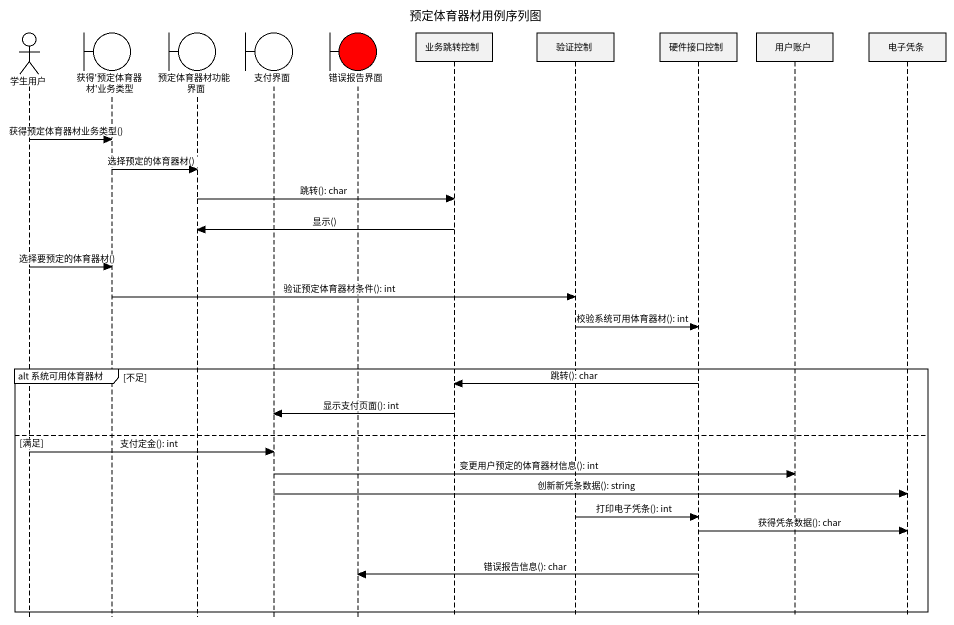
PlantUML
@startuml
title 预定体育器材用例序列图
hide footbox
actor 学生用户
boundary "获得'预定体育器材'业务类型" as 获得_预定体育器材_业务类型
boundary 预定体育器材功能界面
boundary 支付界面
boundary 错误报告界面 #FF0000
participant 业务跳转控制
participant 验证控制
participant 硬件接口控制
participant 用户账户
participant 电子凭条

学生用户 -> 获得_预定体育器材_业务类型 : 获得预定体育器材业务类型()
获得_预定体育器材_业务类型 -> 预定体育器材功能界面 : 选择预定的体育器材()
预定体育器材功能界面 -> 业务跳转控制 : 跳转(): char
业务跳转控制 -> 预定体育器材功能界面 : 显示()
学生用户 -> 获得_预定体育器材_业务类型 : 选择要预定的体育器材()
获得_预定体育器材_业务类型 -> 验证控制 : 验证预定体育器材条件(): int
验证控制 -> 硬件接口控制 : 校验系统可用体育器材(): int
group alt 系统可用体育器材 [不足]
  硬件接口控制 -> 业务跳转控制 : 跳转(): char
  业务跳转控制 -> 支付界面 : 显示支付页面(): int
else 满足
  学生用户 -> 支付界面 : 支付定金(): int
  支付界面 -> 用户账户 : 变更用户预定的体育器材信息(): int
  支付界面 -> 电子凭条 : 创新新凭条数据(): string
  验证控制 -> 硬件接口控制 : 打印电子凭条(): int
  硬件接口控制 -> 电子凭条 : 获得凭条数据(): char
  硬件接口控制 -> 错误报告界面 : 错误报告信息(): char
end
@enduml
